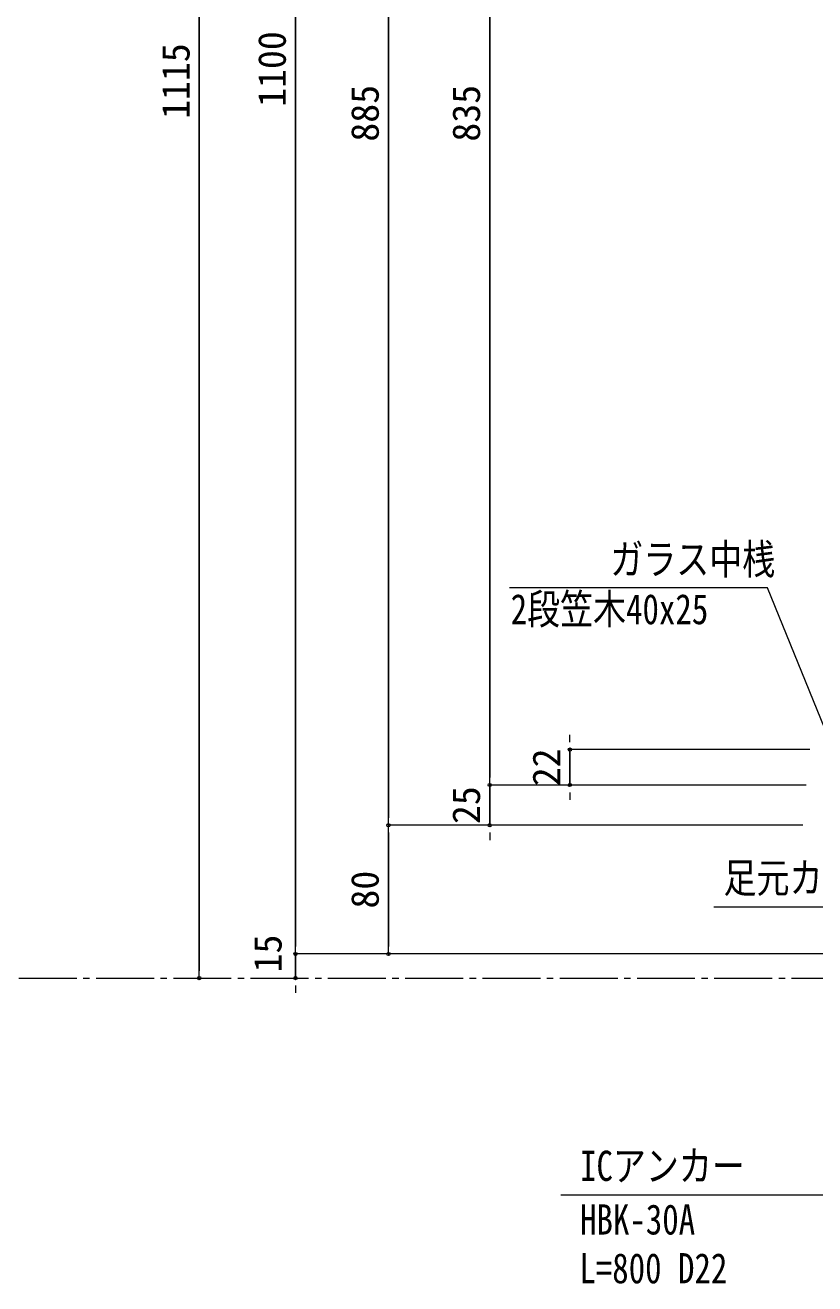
# Model space of a CAD drawing. Units: millimetres at full size. Extents: x -3475 to 3471, y -1129 to 1133.
# Drawn here: x -2511 to -2020, y -679 to 103 of the extents above; entities that cross this region are included whole.
import ezdxf
from ezdxf.enums import TextEntityAlignment as Align

# ---------------------------------------------------------------- set-up
doc = ezdxf.new("R2010")
doc.units = ezdxf.units.MM
doc.header["$LTSCALE"] = 4
doc.header["$PDMODE"] = 32
doc.header["$PDSIZE"] = 2
doc.linetypes.add('CHAIN2', pattern=[12, 9, -1, 1, -1])
for name, color, linetype, lineweight in [('0-0_0', 7, 'Continuous', 9), ('0-1_1手摺寸法', 3, 'Continuous', 9), ('1-0_KIJUN-A', 2, 'CHAIN2', 9)]:
    doc.layers.add(name, color=color, linetype=linetype, lineweight=lineweight)
doc.styles.add('ＭＳ ゴシック', font='')
doc.styles.get('ＭＳ ゴシック').set_extended_font_data('MS Gothic')

msp = doc.modelspace()

# ---------------------------------------------------------------- linework, layer by layer
at = {"layer": '0-0_0'}
for points in [[(-2009.438, -345.539), (-2049.788, -246.24), (-2210.063, -246.24)], [(-1955.566, -470.478), (-1979.734, -444.627), (-2083.162, -444.627)], [(-1925.541, -533.624), (-2007.732, -623.602), (-2178.287, -623.602)]]:
    msp.add_lwpolyline(points, dxfattribs=at)
at = {"layer": '0-1_1手摺寸法'}
for p, q in [((-2402.767, -488.803), (-2402.767, 626.197)), ((-2343.005, -473.803), (-2343.005, 626.197)), ((-2402.767, 621.597), (-2402.767, -484.203)), ((-2343.005, 621.597), (-2343.005, -469.203)), ((-2285.29, -393.803), (-2285.29, 491.197)), ((-2285.29, 486.597), (-2285.29, -389.203)), ((-2222.36, -368.803), (-2222.36, 466.197)), ((-2222.36, 461.597), (-2222.36, -364.203)), ((-2172.555, -342.203), (-2172.555, -337.603)), ((-2023.438, -346.803), (-2172.555, -346.803)), ((-2172.555, -368.803), (-2172.555, -346.803)), ((-2172.555, -346.803), (-2172.555, -368.803)), ((-2222.36, -364.203), (-2222.36, -359.603)), ((-2025.894, -368.803), (-2222.36, -368.803)), ((-2025.894, -368.803), (-2222.36, -368.803)), ((-2222.36, -368.803), (-2222.36, -393.803)), ((-2222.36, -393.803), (-2222.36, -368.803)), ((-2025.894, -368.803), (-2172.555, -368.803)), ((-2172.555, -373.403), (-2172.555, -378.003)), ((-2027.938, -393.803), (-2285.29, -393.803)), ((-2027.938, -393.803), (-2285.29, -393.803)), ((-2285.29, -473.803), (-2285.29, -393.803)), ((-2285.29, -398.403), (-2285.29, -469.203)), ((-2027.938, -393.803), (-2222.36, -393.803)), ((-2222.36, -398.403), (-2222.36, -403.003)), ((-2343.005, -469.203), (-2343.005, -464.603)), ((-2007.938, -473.803), (-2343.005, -473.803)), ((-2007.938, -473.803), (-2343.005, -473.803)), ((-2343.005, -473.803), (-2343.005, -488.803)), ((-2343.005, -488.803), (-2343.005, -473.803)), ((-2007.938, -473.803), (-2285.29, -473.803)), ((-2343.005, -493.403), (-2343.005, -498.003))]:
    msp.add_line(p, q, dxfattribs=at)
for p in [(-2172.555, -346.803), (-2222.36, -368.803), (-2172.555, -368.803), (-2285.29, -393.803), (-2222.36, -393.803), (-2343.005, -473.803), (-2285.29, -473.803), (-2402.767, -488.803), (-2343.005, -488.803)]:
    msp.add_point(p, dxfattribs=at)
at = {"layer": '1-0_KIJUN-A'}
msp.add_line((-3234.864, -488.803), (-1608.011, -488.803), dxfattribs=at)

# ---------------------------------------------------------------- texts
at = {"layer": '0-0_0', "style": 'ＭＳ ゴシック', "width": 0.8}
for s, p in [('ガラス中桟', (-2147.455, -243.519)), ('2段笠木40x25', (-2209.355, -274.503)), ('足元カバー', (-2077.122, -441.484)), ('ICアンカー ', (-2166.268, -620.46)), ('HBK-30A', (-2166.268, -653.793)), ('L=800 D22', (-2166.696, -684.127))]:
    msp.add_text(s, height=18.77, dxfattribs=at).set_placement(p, align=Align.BOTTOM_LEFT)
at = {"layer": '0-1_1手摺寸法', "style": 'ＭＳ ゴシック'}
for s, p in [('1100', (-2343.824, 52.645)), ('1115', (-2403.586, 45.145)), ('885', (-2286.109, 31.033)), ('835', (-2223.179, 31.033)), ('22', (-2173.374, -369.579)), ('25', (-2223.179, -393.079)), ('80', (-2286.109, -445.579)), ('15', (-2346.454, -485.277))]:
    msp.add_text(s, height=17.27, rotation=90, dxfattribs=at).set_placement(p, align=Align.BOTTOM_LEFT)

doc.saveas('drawing.dxf')
